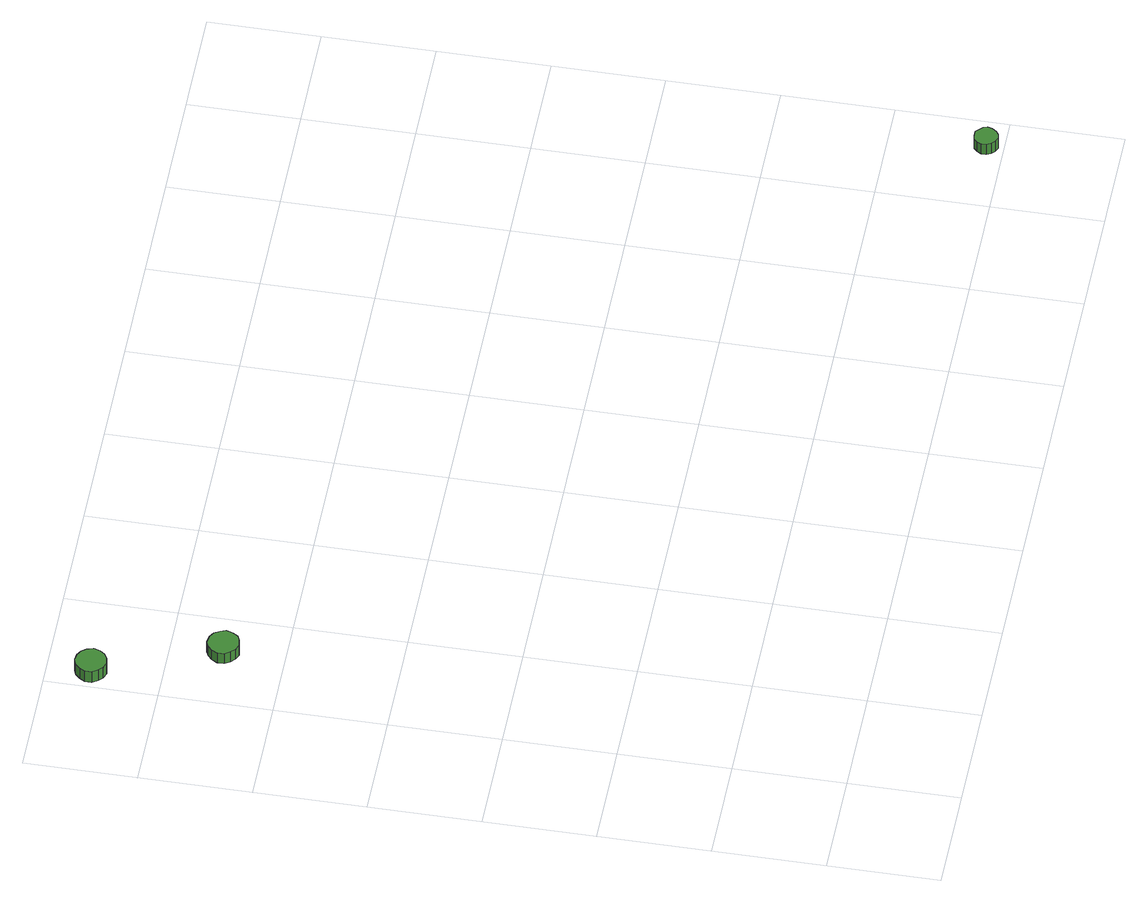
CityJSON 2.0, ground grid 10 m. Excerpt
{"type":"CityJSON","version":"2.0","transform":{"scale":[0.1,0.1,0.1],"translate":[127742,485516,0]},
"CityObjects":{
"tree1":{"type":"SolitaryVegetationObject","attributes":{"function":"something"},"geometry":[{"type":"MultiSurface","lod":"1","boundaries":[[[0,1,2,3,4,5,6,7,8,9,10,11,12,13,14]],[[15,16,17,18,19,20,21,22,23,24,25,26,27,28,29]],[[0,29,28,1]],[[1,28,27,2]],[[2,27,26,3]],[[3,26,25,4]],[[4,25,24,5]],[[5,24,23,6]],[[6,23,22,7]],[[7,22,21,8]],[[8,21,20,9]],[[9,20,19,10]],[[10,19,18,11]],[[11,18,17,12]],[[12,17,16,13]],[[13,16,15,14]],[[14,15,29,0]]]}]},
"tree2":{"type":"SolitaryVegetationObject","attributes":{"function":"something"},"geometry":[{"type":"MultiSurface","lod":"1","boundaries":[[[30,31,32,33,34,35,36,37,38,39,40,41,42,43,44]],[[45,46,47,48,49,50,51,52,53,54,55,56,57,58,59]],[[30,59,58,31]],[[31,58,57,32]],[[32,57,56,33]],[[33,56,55,34]],[[34,55,54,35]],[[35,54,53,36]],[[36,53,52,37]],[[37,52,51,38]],[[38,51,50,39]],[[39,50,49,40]],[[40,49,48,41]],[[41,48,47,42]],[[42,47,46,43]],[[43,46,45,44]],[[44,45,59,30]]]}]},
"tree3":{"type":"SolitaryVegetationObject","attributes":{"function":"something"},"geometry":[{"type":"MultiSurface","lod":"1","boundaries":[[[60,61,62,63,64,65,66,67,68,69,70,71,72,73,74]],[[75,76,77,78,79,80,81,82,83,84,85,86,87,88,89]],[[60,89,88,61]],[[61,88,87,62]],[[62,87,86,63]],[[63,86,85,64]],[[64,85,84,65]],[[65,84,83,66]],[[66,83,82,67]],[[67,82,81,68]],[[68,81,80,69]],[[69,80,79,70]],[[70,79,78,71]],[[71,78,77,72]],[[72,77,76,73]],[[73,76,75,74]],[[74,75,89,60]]]}]}
},
"vertices":[
[34,662,17],[32,668,17],[29,672,17],[24,675,17],[18,676,17],[13,674,17],[9,670,17],[6,665,17],[6,659,17],[9,654,17],[13,650,17],[18,648,17],[24,649,17],[29,652,17],[32,656,17],[32,656,4],[29,652,4],[24,649,4],[18,648,4],[13,650,4],[9,654,4],[6,659,4],[6,665,4],[9,670,4],[13,674,4],[18,676,4],[24,675,4],[29,672,4],[32,668,4],[34,662,4],
[75,554,17],[73,559,17],[70,564,17],[65,567,17],[59,568,17],[54,566,17],[50,562,17],[47,557,17],[47,551,17],[50,546,17],[54,542,17],[59,540,17],[65,541,17],[70,543,17],[73,548,17],[73,548,5],[70,543,5],[65,541,5],[59,540,5],[54,542,5],[50,546,5],[47,551,5],[47,557,5],[50,562,5],[54,566,5],[59,568,5],[65,567,5],[70,564,5],[73,559,5],[75,554,5],
[781,16,18],[780,20,18],[777,23,18],[774,26,18],[769,26,18],[765,25,18],[762,22,18],[760,18,18],[760,14,18],[762,10,18],[765,7,18],[769,5,18],[774,6,18],[777,8,18],[780,12,18],[780,12,6],[777,8,6],[774,6,6],[769,5,6],[765,7,6],[762,10,6],[760,14,6],[760,18,6],[762,22,6],[765,25,6],[769,26,6],[774,26,6],[777,23,6],[780,20,6],[781,16,6]
]}
